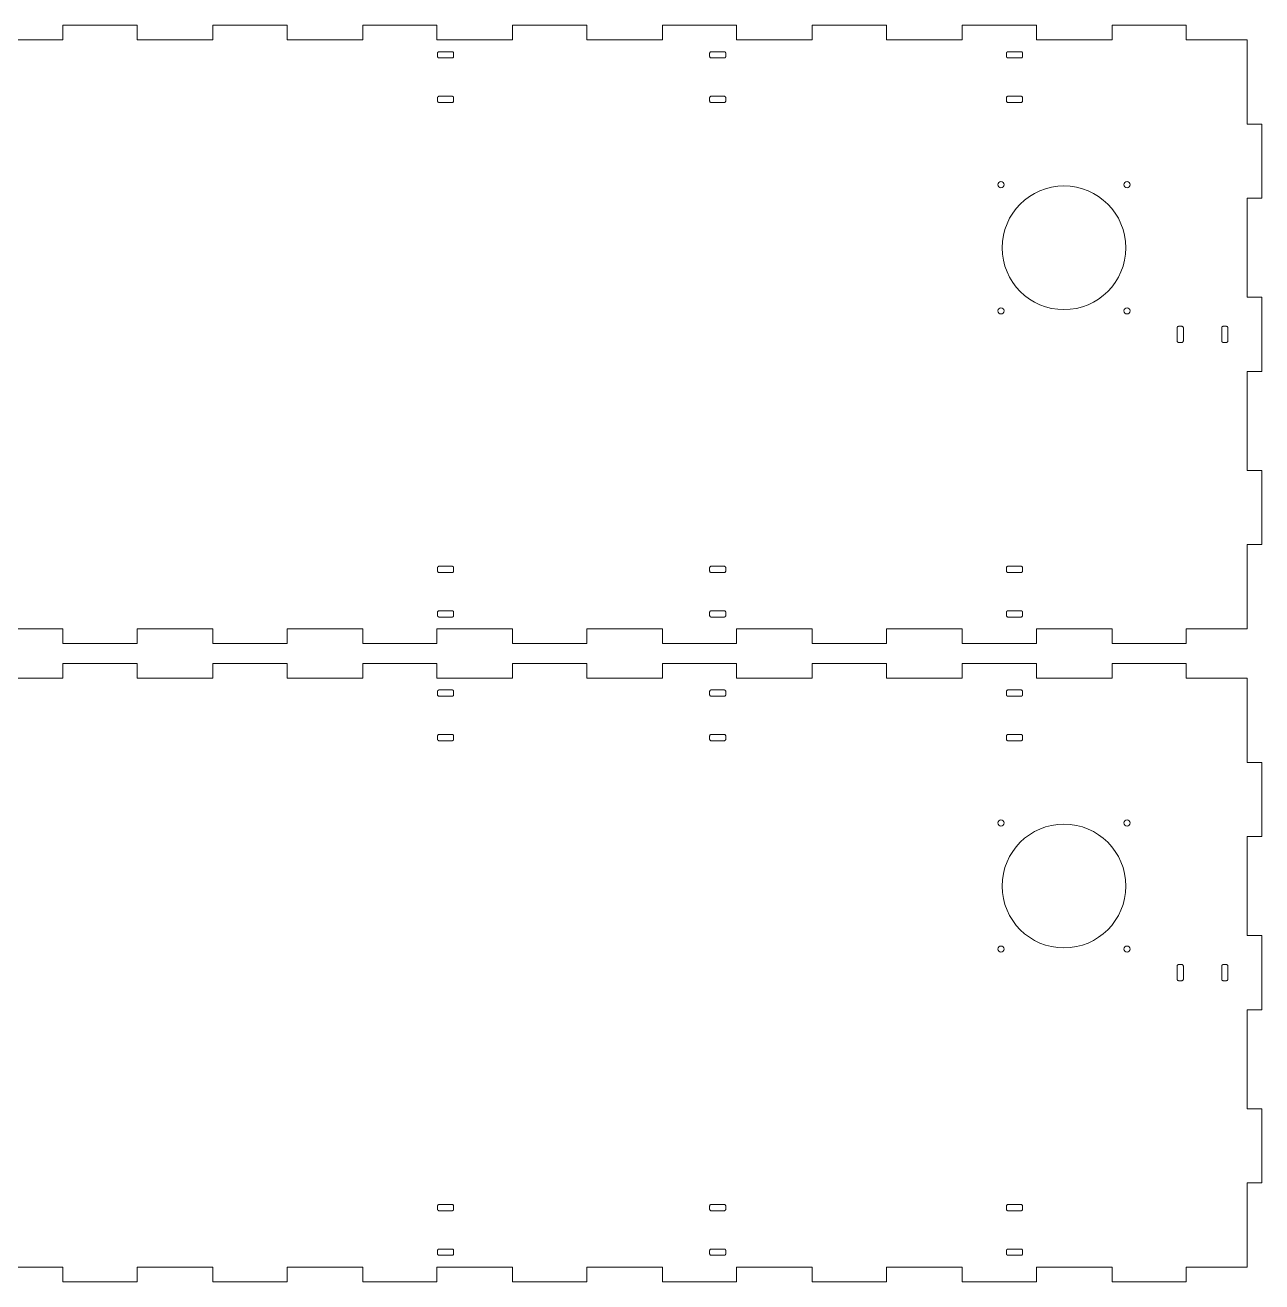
# Model space of a CAD drawing. Header units: millimetres. Extents: x 0 to 3016, y 0 to 1516.
# Drawn here: x 1508 to 2008, y 258 to 766 of the extents above; entities that cross this region are included whole.
import ezdxf

# ---------------------------------------------------------------- set-up
doc = ezdxf.new("R2010")
doc.units = ezdxf.units.MM
doc.layers.add('CORTE', color=1, linetype='Continuous', lineweight=0)

msp = doc.modelspace()

# ---------------------------------------------------------------- linework, layer by layer
at = {"layer": 'CORTE'}
for points in [[(1492.705882, 522), (1523.294118, 522), (1523.294118, 516), (1553.294118, 516), (1553.294118, 522), (1583.882353, 522), (1583.882353, 516), (1613.882353, 516), (1613.882353, 522), (1644.470588, 522), (1644.470588, 516), (1674.470588, 516), (1674.470588, 522), (1705.058824, 522), (1705.058824, 516), (1735.058824, 516), (1735.058824, 522), (1765.647059, 522), (1765.647059, 516), (1795.647059, 516), (1795.647059, 522), (1826.235294, 522), (1826.235294, 516), (1856.235294, 516), (1856.235294, 522), (1886.823529, 522), (1886.823529, 516), (1916.823529, 516), (1916.823529, 522), (1947.411765, 522), (1947.411765, 516), (1977.411765, 516), (1977.411765, 522), (2002, 522), (2002, 556), (2008, 556), (2008, 586), (2002, 586), (2002, 626), (2008, 626), (2008, 656), (2002, 656), (2002, 696), (2008, 696), (2008, 726), (2002, 726), (2002, 760), (1977.411765, 760), (1977.411765, 766), (1947.411765, 766), (1947.411765, 760), (1916.823529, 760), (1916.823529, 766), (1886.823529, 766), (1886.823529, 760), (1856.235294, 760), (1856.235294, 766), (1826.235294, 766), (1826.235294, 760), (1795.647059, 760), (1795.647059, 766), (1765.647059, 766), (1765.647059, 760), (1735.058824, 760), (1735.058824, 766), (1705.058824, 766), (1705.058824, 760), (1674.470588, 760), (1674.470588, 766), (1644.470588, 766), (1644.470588, 760), (1613.882353, 760), (1613.882353, 766), (1583.882353, 766), (1583.882353, 760), (1553.294118, 760), (1553.294118, 766), (1523.294118, 766), (1523.294118, 760), (1492.705882, 760)], [(1492.705882, 264), (1523.294118, 264), (1523.294118, 258), (1553.294118, 258), (1553.294118, 264), (1583.882353, 264), (1583.882353, 258), (1613.882353, 258), (1613.882353, 264), (1644.470588, 264), (1644.470588, 258), (1674.470588, 258), (1674.470588, 264), (1705.058824, 264), (1705.058824, 258), (1735.058824, 258), (1735.058824, 264), (1765.647059, 264), (1765.647059, 258), (1795.647059, 258), (1795.647059, 264), (1826.235294, 264), (1826.235294, 258), (1856.235294, 258), (1856.235294, 264), (1886.823529, 264), (1886.823529, 258), (1916.823529, 258), (1916.823529, 264), (1947.411765, 264), (1947.411765, 258), (1977.411765, 258), (1977.411765, 264), (2002, 264), (2002, 298), (2008, 298), (2008, 328), (2002, 328), (2002, 368), (2008, 368), (2008, 398), (2002, 398), (2002, 438), (2008, 438), (2008, 468), (2002, 468), (2002, 502), (1977.411765, 502), (1977.411765, 508), (1947.411765, 508), (1947.411765, 502), (1916.823529, 502), (1916.823529, 508), (1886.823529, 508), (1886.823529, 502), (1856.235294, 502), (1856.235294, 508), (1826.235294, 508), (1826.235294, 502), (1795.647059, 502), (1795.647059, 508), (1765.647059, 508), (1765.647059, 502), (1735.058824, 502), (1735.058824, 508), (1705.058824, 508), (1705.058824, 502), (1674.470588, 502), (1674.470588, 508), (1644.470588, 508), (1644.470588, 502), (1613.882353, 502), (1613.882353, 508), (1583.882353, 508), (1583.882353, 502), (1553.294118, 502), (1553.294118, 508), (1523.294118, 508), (1523.294118, 502), (1492.705882, 502)]]:
    msp.add_lwpolyline(points, dxfattribs=at)
for points in [[(1681.25, 754.65), (1681.246227, 754.717179), (1681.234957, 754.783513), (1681.21633, 754.848167), (1681.190581, 754.91033), (1681.158035, 754.969219), (1681.119099, 755.024094), (1681.074264, 755.074264), (1681.024094, 755.119099), (1680.969219, 755.158035), (1680.91033, 755.190581), (1680.848167, 755.21633), (1680.783513, 755.234957), (1680.717179, 755.246227), (1680.65, 755.25), (1675.35, 755.25), (1675.282821, 755.246227), (1675.216487, 755.234957), (1675.151833, 755.21633), (1675.08967, 755.190581), (1675.030781, 755.158035), (1674.975906, 755.119099), (1674.925736, 755.074264), (1674.880901, 755.024094), (1674.841965, 754.969219), (1674.809419, 754.91033), (1674.78367, 754.848167), (1674.765043, 754.783513), (1674.753773, 754.717179), (1674.75, 754.65), (1674.75, 753.35), (1674.753773, 753.282821), (1674.765043, 753.216487), (1674.78367, 753.151833), (1674.809419, 753.08967), (1674.841965, 753.030781), (1674.880901, 752.975906), (1674.925736, 752.925736), (1674.975906, 752.880901), (1675.030781, 752.841965), (1675.08967, 752.809419), (1675.151833, 752.78367), (1675.216487, 752.765043), (1675.282821, 752.753773), (1675.35, 752.75), (1680.65, 752.75), (1680.717179, 752.753773), (1680.783513, 752.765043), (1680.848167, 752.78367), (1680.91033, 752.809419), (1680.969219, 752.841965), (1681.024094, 752.880901), (1681.074264, 752.925736), (1681.119099, 752.975906), (1681.158035, 753.030781), (1681.190581, 753.08967), (1681.21633, 753.151833), (1681.234957, 753.216487), (1681.246227, 753.282821), (1681.25, 753.35)], [(1791.25, 754.65), (1791.246227, 754.717179), (1791.234957, 754.783513), (1791.21633, 754.848167), (1791.190581, 754.91033), (1791.158035, 754.969219), (1791.119099, 755.024094), (1791.074264, 755.074264), (1791.024094, 755.119099), (1790.969219, 755.158035), (1790.91033, 755.190581), (1790.848167, 755.21633), (1790.783513, 755.234957), (1790.717179, 755.246227), (1790.65, 755.25), (1785.35, 755.25), (1785.282821, 755.246227), (1785.216487, 755.234957), (1785.151833, 755.21633), (1785.08967, 755.190581), (1785.030781, 755.158035), (1784.975906, 755.119099), (1784.925736, 755.074264), (1784.880901, 755.024094), (1784.841965, 754.969219), (1784.809419, 754.91033), (1784.78367, 754.848167), (1784.765043, 754.783513), (1784.753773, 754.717179), (1784.75, 754.65), (1784.75, 753.35), (1784.753773, 753.282821), (1784.765043, 753.216487), (1784.78367, 753.151833), (1784.809419, 753.08967), (1784.841965, 753.030781), (1784.880901, 752.975906), (1784.925736, 752.925736), (1784.975906, 752.880901), (1785.030781, 752.841965), (1785.08967, 752.809419), (1785.151833, 752.78367), (1785.216487, 752.765043), (1785.282821, 752.753773), (1785.35, 752.75), (1790.65, 752.75), (1790.717179, 752.753773), (1790.783513, 752.765043), (1790.848167, 752.78367), (1790.91033, 752.809419), (1790.969219, 752.841965), (1791.024094, 752.880901), (1791.074264, 752.925736), (1791.119099, 752.975906), (1791.158035, 753.030781), (1791.190581, 753.08967), (1791.21633, 753.151833), (1791.234957, 753.216487), (1791.246227, 753.282821), (1791.25, 753.35)], [(1911.25, 754.65), (1911.246227, 754.717179), (1911.234957, 754.783513), (1911.21633, 754.848167), (1911.190581, 754.91033), (1911.158035, 754.969219), (1911.119099, 755.024094), (1911.074264, 755.074264), (1911.024094, 755.119099), (1910.969219, 755.158035), (1910.91033, 755.190581), (1910.848167, 755.21633), (1910.783513, 755.234957), (1910.717179, 755.246227), (1910.65, 755.25), (1905.35, 755.25), (1905.282821, 755.246227), (1905.216487, 755.234957), (1905.151833, 755.21633), (1905.08967, 755.190581), (1905.030781, 755.158035), (1904.975906, 755.119099), (1904.925736, 755.074264), (1904.880901, 755.024094), (1904.841965, 754.969219), (1904.809419, 754.91033), (1904.78367, 754.848167), (1904.765043, 754.783513), (1904.753773, 754.717179), (1904.75, 754.65), (1904.75, 753.35), (1904.753773, 753.282821), (1904.765043, 753.216487), (1904.78367, 753.151833), (1904.809419, 753.08967), (1904.841965, 753.030781), (1904.880901, 752.975906), (1904.925736, 752.925736), (1904.975906, 752.880901), (1905.030781, 752.841965), (1905.08967, 752.809419), (1905.151833, 752.78367), (1905.216487, 752.765043), (1905.282821, 752.753773), (1905.35, 752.75), (1910.65, 752.75), (1910.717179, 752.753773), (1910.783513, 752.765043), (1910.848167, 752.78367), (1910.91033, 752.809419), (1910.969219, 752.841965), (1911.024094, 752.880901), (1911.074264, 752.925736), (1911.119099, 752.975906), (1911.158035, 753.030781), (1911.190581, 753.08967), (1911.21633, 753.151833), (1911.234957, 753.216487), (1911.246227, 753.282821), (1911.25, 753.35)], [(1681.25, 736.65), (1681.246227, 736.717179), (1681.234957, 736.783513), (1681.21633, 736.848167), (1681.190581, 736.91033), (1681.158035, 736.969219), (1681.119099, 737.024094), (1681.074264, 737.074264), (1681.024094, 737.119099), (1680.969219, 737.158035), (1680.91033, 737.190581), (1680.848167, 737.21633), (1680.783513, 737.234957), (1680.717179, 737.246227), (1680.65, 737.25), (1675.35, 737.25), (1675.282821, 737.246227), (1675.216487, 737.234957), (1675.151833, 737.21633), (1675.08967, 737.190581), (1675.030781, 737.158035), (1674.975906, 737.119099), (1674.925736, 737.074264), (1674.880901, 737.024094), (1674.841965, 736.969219), (1674.809419, 736.91033), (1674.78367, 736.848167), (1674.765043, 736.783513), (1674.753773, 736.717179), (1674.75, 736.65), (1674.75, 735.35), (1674.753773, 735.282821), (1674.765043, 735.216487), (1674.78367, 735.151833), (1674.809419, 735.08967), (1674.841965, 735.030781), (1674.880901, 734.975906), (1674.925736, 734.925736), (1674.975906, 734.880901), (1675.030781, 734.841965), (1675.08967, 734.809419), (1675.151833, 734.78367), (1675.216487, 734.765043), (1675.282821, 734.753773), (1675.35, 734.75), (1680.65, 734.75), (1680.717179, 734.753773), (1680.783513, 734.765043), (1680.848167, 734.78367), (1680.91033, 734.809419), (1680.969219, 734.841965), (1681.024094, 734.880901), (1681.074264, 734.925736), (1681.119099, 734.975906), (1681.158035, 735.030781), (1681.190581, 735.08967), (1681.21633, 735.151833), (1681.234957, 735.216487), (1681.246227, 735.282821), (1681.25, 735.35)], [(1791.25, 736.65), (1791.246227, 736.717179), (1791.234957, 736.783513), (1791.21633, 736.848167), (1791.190581, 736.91033), (1791.158035, 736.969219), (1791.119099, 737.024094), (1791.074264, 737.074264), (1791.024094, 737.119099), (1790.969219, 737.158035), (1790.91033, 737.190581), (1790.848167, 737.21633), (1790.783513, 737.234957), (1790.717179, 737.246227), (1790.65, 737.25), (1785.35, 737.25), (1785.282821, 737.246227), (1785.216487, 737.234957), (1785.151833, 737.21633), (1785.08967, 737.190581), (1785.030781, 737.158035), (1784.975906, 737.119099), (1784.925736, 737.074264), (1784.880901, 737.024094), (1784.841965, 736.969219), (1784.809419, 736.91033), (1784.78367, 736.848167), (1784.765043, 736.783513), (1784.753773, 736.717179), (1784.75, 736.65), (1784.75, 735.35), (1784.753773, 735.282821), (1784.765043, 735.216487), (1784.78367, 735.151833), (1784.809419, 735.08967), (1784.841965, 735.030781), (1784.880901, 734.975906), (1784.925736, 734.925736), (1784.975906, 734.880901), (1785.030781, 734.841965), (1785.08967, 734.809419), (1785.151833, 734.78367), (1785.216487, 734.765043), (1785.282821, 734.753773), (1785.35, 734.75), (1790.65, 734.75), (1790.717179, 734.753773), (1790.783513, 734.765043), (1790.848167, 734.78367), (1790.91033, 734.809419), (1790.969219, 734.841965), (1791.024094, 734.880901), (1791.074264, 734.925736), (1791.119099, 734.975906), (1791.158035, 735.030781), (1791.190581, 735.08967), (1791.21633, 735.151833), (1791.234957, 735.216487), (1791.246227, 735.282821), (1791.25, 735.35)], [(1911.25, 736.65), (1911.246227, 736.717179), (1911.234957, 736.783513), (1911.21633, 736.848167), (1911.190581, 736.91033), (1911.158035, 736.969219), (1911.119099, 737.024094), (1911.074264, 737.074264), (1911.024094, 737.119099), (1910.969219, 737.158035), (1910.91033, 737.190581), (1910.848167, 737.21633), (1910.783513, 737.234957), (1910.717179, 737.246227), (1910.65, 737.25), (1905.35, 737.25), (1905.282821, 737.246227), (1905.216487, 737.234957), (1905.151833, 737.21633), (1905.08967, 737.190581), (1905.030781, 737.158035), (1904.975906, 737.119099), (1904.925736, 737.074264), (1904.880901, 737.024094), (1904.841965, 736.969219), (1904.809419, 736.91033), (1904.78367, 736.848167), (1904.765043, 736.783513), (1904.753773, 736.717179), (1904.75, 736.65), (1904.75, 735.35), (1904.753773, 735.282821), (1904.765043, 735.216487), (1904.78367, 735.151833), (1904.809419, 735.08967), (1904.841965, 735.030781), (1904.880901, 734.975906), (1904.925736, 734.925736), (1904.975906, 734.880901), (1905.030781, 734.841965), (1905.08967, 734.809419), (1905.151833, 734.78367), (1905.216487, 734.765043), (1905.282821, 734.753773), (1905.35, 734.75), (1910.65, 734.75), (1910.717179, 734.753773), (1910.783513, 734.765043), (1910.848167, 734.78367), (1910.91033, 734.809419), (1910.969219, 734.841965), (1911.024094, 734.880901), (1911.074264, 734.925736), (1911.119099, 734.975906), (1911.158035, 735.030781), (1911.190581, 735.08967), (1911.21633, 735.151833), (1911.234957, 735.216487), (1911.246227, 735.282821), (1911.25, 735.35)], [(1976.25, 643.65), (1976.246227, 643.717179), (1976.234957, 643.783513), (1976.21633, 643.848167), (1976.190581, 643.91033), (1976.158035, 643.969219), (1976.119099, 644.024094), (1976.074264, 644.074264), (1976.024094, 644.119099), (1975.969219, 644.158035), (1975.91033, 644.190581), (1975.848167, 644.21633), (1975.783513, 644.234957), (1975.717179, 644.246227), (1975.65, 644.25), (1974.35, 644.25), (1974.282821, 644.246227), (1974.216487, 644.234957), (1974.151833, 644.21633), (1974.08967, 644.190581), (1974.030781, 644.158035), (1973.975906, 644.119099), (1973.925736, 644.074264), (1973.880901, 644.024094), (1973.841965, 643.969219), (1973.809419, 643.91033), (1973.78367, 643.848167), (1973.765043, 643.783513), (1973.753773, 643.717179), (1973.75, 643.65), (1973.75, 638.35), (1973.753773, 638.282821), (1973.765043, 638.216487), (1973.78367, 638.151833), (1973.809419, 638.08967), (1973.841965, 638.030781), (1973.880901, 637.975906), (1973.925736, 637.925736), (1973.975906, 637.880901), (1974.030781, 637.841965), (1974.08967, 637.809419), (1974.151833, 637.78367), (1974.216487, 637.765043), (1974.282821, 637.753773), (1974.35, 637.75), (1975.65, 637.75), (1975.717179, 637.753773), (1975.783513, 637.765043), (1975.848167, 637.78367), (1975.91033, 637.809419), (1975.969219, 637.841965), (1976.024094, 637.880901), (1976.074264, 637.925736), (1976.119099, 637.975906), (1976.158035, 638.030781), (1976.190581, 638.08967), (1976.21633, 638.151833), (1976.234957, 638.216487), (1976.246227, 638.282821), (1976.25, 638.35)], [(1994.25, 643.65), (1994.246227, 643.717179), (1994.234957, 643.783513), (1994.21633, 643.848167), (1994.190581, 643.91033), (1994.158035, 643.969219), (1994.119099, 644.024094), (1994.074264, 644.074264), (1994.024094, 644.119099), (1993.969219, 644.158035), (1993.91033, 644.190581), (1993.848167, 644.21633), (1993.783513, 644.234957), (1993.717179, 644.246227), (1993.65, 644.25), (1992.35, 644.25), (1992.282821, 644.246227), (1992.216487, 644.234957), (1992.151833, 644.21633), (1992.08967, 644.190581), (1992.030781, 644.158035), (1991.975906, 644.119099), (1991.925736, 644.074264), (1991.880901, 644.024094), (1991.841965, 643.969219), (1991.809419, 643.91033), (1991.78367, 643.848167), (1991.765043, 643.783513), (1991.753773, 643.717179), (1991.75, 643.65), (1991.75, 638.35), (1991.753773, 638.282821), (1991.765043, 638.216487), (1991.78367, 638.151833), (1991.809419, 638.08967), (1991.841965, 638.030781), (1991.880901, 637.975906), (1991.925736, 637.925736), (1991.975906, 637.880901), (1992.030781, 637.841965), (1992.08967, 637.809419), (1992.151833, 637.78367), (1992.216487, 637.765043), (1992.282821, 637.753773), (1992.35, 637.75), (1993.65, 637.75), (1993.717179, 637.753773), (1993.783513, 637.765043), (1993.848167, 637.78367), (1993.91033, 637.809419), (1993.969219, 637.841965), (1994.024094, 637.880901), (1994.074264, 637.925736), (1994.119099, 637.975906), (1994.158035, 638.030781), (1994.190581, 638.08967), (1994.21633, 638.151833), (1994.234957, 638.216487), (1994.246227, 638.282821), (1994.25, 638.35)], [(1681.25, 546.65), (1681.246227, 546.717179), (1681.234957, 546.783513), (1681.21633, 546.848167), (1681.190581, 546.91033), (1681.158035, 546.969219), (1681.119099, 547.024094), (1681.074264, 547.074264), (1681.024094, 547.119099), (1680.969219, 547.158035), (1680.91033, 547.190581), (1680.848167, 547.21633), (1680.783513, 547.234957), (1680.717179, 547.246227), (1680.65, 547.25), (1675.35, 547.25), (1675.282821, 547.246227), (1675.216487, 547.234957), (1675.151833, 547.21633), (1675.08967, 547.190581), (1675.030781, 547.158035), (1674.975906, 547.119099), (1674.925736, 547.074264), (1674.880901, 547.024094), (1674.841965, 546.969219), (1674.809419, 546.91033), (1674.78367, 546.848167), (1674.765043, 546.783513), (1674.753773, 546.717179), (1674.75, 546.65), (1674.75, 545.35), (1674.753773, 545.282821), (1674.765043, 545.216487), (1674.78367, 545.151833), (1674.809419, 545.08967), (1674.841965, 545.030781), (1674.880901, 544.975906), (1674.925736, 544.925736), (1674.975906, 544.880901), (1675.030781, 544.841965), (1675.08967, 544.809419), (1675.151833, 544.78367), (1675.216487, 544.765043), (1675.282821, 544.753773), (1675.35, 544.75), (1680.65, 544.75), (1680.717179, 544.753773), (1680.783513, 544.765043), (1680.848167, 544.78367), (1680.91033, 544.809419), (1680.969219, 544.841965), (1681.024094, 544.880901), (1681.074264, 544.925736), (1681.119099, 544.975906), (1681.158035, 545.030781), (1681.190581, 545.08967), (1681.21633, 545.151833), (1681.234957, 545.216487), (1681.246227, 545.282821), (1681.25, 545.35)], [(1791.25, 546.65), (1791.246227, 546.717179), (1791.234957, 546.783513), (1791.21633, 546.848167), (1791.190581, 546.91033), (1791.158035, 546.969219), (1791.119099, 547.024094), (1791.074264, 547.074264), (1791.024094, 547.119099), (1790.969219, 547.158035), (1790.91033, 547.190581), (1790.848167, 547.21633), (1790.783513, 547.234957), (1790.717179, 547.246227), (1790.65, 547.25), (1785.35, 547.25), (1785.282821, 547.246227), (1785.216487, 547.234957), (1785.151833, 547.21633), (1785.08967, 547.190581), (1785.030781, 547.158035), (1784.975906, 547.119099), (1784.925736, 547.074264), (1784.880901, 547.024094), (1784.841965, 546.969219), (1784.809419, 546.91033), (1784.78367, 546.848167), (1784.765043, 546.783513), (1784.753773, 546.717179), (1784.75, 546.65), (1784.75, 545.35), (1784.753773, 545.282821), (1784.765043, 545.216487), (1784.78367, 545.151833), (1784.809419, 545.08967), (1784.841965, 545.030781), (1784.880901, 544.975906), (1784.925736, 544.925736), (1784.975906, 544.880901), (1785.030781, 544.841965), (1785.08967, 544.809419), (1785.151833, 544.78367), (1785.216487, 544.765043), (1785.282821, 544.753773), (1785.35, 544.75), (1790.65, 544.75), (1790.717179, 544.753773), (1790.783513, 544.765043), (1790.848167, 544.78367), (1790.91033, 544.809419), (1790.969219, 544.841965), (1791.024094, 544.880901), (1791.074264, 544.925736), (1791.119099, 544.975906), (1791.158035, 545.030781), (1791.190581, 545.08967), (1791.21633, 545.151833), (1791.234957, 545.216487), (1791.246227, 545.282821), (1791.25, 545.35)], [(1911.25, 546.65), (1911.246227, 546.717179), (1911.234957, 546.783513), (1911.21633, 546.848167), (1911.190581, 546.91033), (1911.158035, 546.969219), (1911.119099, 547.024094), (1911.074264, 547.074264), (1911.024094, 547.119099), (1910.969219, 547.158035), (1910.91033, 547.190581), (1910.848167, 547.21633), (1910.783513, 547.234957), (1910.717179, 547.246227), (1910.65, 547.25), (1905.35, 547.25), (1905.282821, 547.246227), (1905.216487, 547.234957), (1905.151833, 547.21633), (1905.08967, 547.190581), (1905.030781, 547.158035), (1904.975906, 547.119099), (1904.925736, 547.074264), (1904.880901, 547.024094), (1904.841965, 546.969219), (1904.809419, 546.91033), (1904.78367, 546.848167), (1904.765043, 546.783513), (1904.753773, 546.717179), (1904.75, 546.65), (1904.75, 545.35), (1904.753773, 545.282821), (1904.765043, 545.216487), (1904.78367, 545.151833), (1904.809419, 545.08967), (1904.841965, 545.030781), (1904.880901, 544.975906), (1904.925736, 544.925736), (1904.975906, 544.880901), (1905.030781, 544.841965), (1905.08967, 544.809419), (1905.151833, 544.78367), (1905.216487, 544.765043), (1905.282821, 544.753773), (1905.35, 544.75), (1910.65, 544.75), (1910.717179, 544.753773), (1910.783513, 544.765043), (1910.848167, 544.78367), (1910.91033, 544.809419), (1910.969219, 544.841965), (1911.024094, 544.880901), (1911.074264, 544.925736), (1911.119099, 544.975906), (1911.158035, 545.030781), (1911.190581, 545.08967), (1911.21633, 545.151833), (1911.234957, 545.216487), (1911.246227, 545.282821), (1911.25, 545.35)], [(1681.25, 528.65), (1681.246227, 528.717179), (1681.234957, 528.783513), (1681.21633, 528.848167), (1681.190581, 528.91033), (1681.158035, 528.969219), (1681.119099, 529.024094), (1681.074264, 529.074264), (1681.024094, 529.119099), (1680.969219, 529.158035), (1680.91033, 529.190581), (1680.848167, 529.21633), (1680.783513, 529.234957), (1680.717179, 529.246227), (1680.65, 529.25), (1675.35, 529.25), (1675.282821, 529.246227), (1675.216487, 529.234957), (1675.151833, 529.21633), (1675.08967, 529.190581), (1675.030781, 529.158035), (1674.975906, 529.119099), (1674.925736, 529.074264), (1674.880901, 529.024094), (1674.841965, 528.969219), (1674.809419, 528.91033), (1674.78367, 528.848167), (1674.765043, 528.783513), (1674.753773, 528.717179), (1674.75, 528.65), (1674.75, 527.35), (1674.753773, 527.282821), (1674.765043, 527.216487), (1674.78367, 527.151833), (1674.809419, 527.08967), (1674.841965, 527.030781), (1674.880901, 526.975906), (1674.925736, 526.925736), (1674.975906, 526.880901), (1675.030781, 526.841965), (1675.08967, 526.809419), (1675.151833, 526.78367), (1675.216487, 526.765043), (1675.282821, 526.753773), (1675.35, 526.75), (1680.65, 526.75), (1680.717179, 526.753773), (1680.783513, 526.765043), (1680.848167, 526.78367), (1680.91033, 526.809419), (1680.969219, 526.841965), (1681.024094, 526.880901), (1681.074264, 526.925736), (1681.119099, 526.975906), (1681.158035, 527.030781), (1681.190581, 527.08967), (1681.21633, 527.151833), (1681.234957, 527.216487), (1681.246227, 527.282821), (1681.25, 527.35)], [(1791.25, 528.65), (1791.246227, 528.717179), (1791.234957, 528.783513), (1791.21633, 528.848167), (1791.190581, 528.91033), (1791.158035, 528.969219), (1791.119099, 529.024094), (1791.074264, 529.074264), (1791.024094, 529.119099), (1790.969219, 529.158035), (1790.91033, 529.190581), (1790.848167, 529.21633), (1790.783513, 529.234957), (1790.717179, 529.246227), (1790.65, 529.25), (1785.35, 529.25), (1785.282821, 529.246227), (1785.216487, 529.234957), (1785.151833, 529.21633), (1785.08967, 529.190581), (1785.030781, 529.158035), (1784.975906, 529.119099), (1784.925736, 529.074264), (1784.880901, 529.024094), (1784.841965, 528.969219), (1784.809419, 528.91033), (1784.78367, 528.848167), (1784.765043, 528.783513), (1784.753773, 528.717179), (1784.75, 528.65), (1784.75, 527.35), (1784.753773, 527.282821), (1784.765043, 527.216487), (1784.78367, 527.151833), (1784.809419, 527.08967), (1784.841965, 527.030781), (1784.880901, 526.975906), (1784.925736, 526.925736), (1784.975906, 526.880901), (1785.030781, 526.841965), (1785.08967, 526.809419), (1785.151833, 526.78367), (1785.216487, 526.765043), (1785.282821, 526.753773), (1785.35, 526.75), (1790.65, 526.75), (1790.717179, 526.753773), (1790.783513, 526.765043), (1790.848167, 526.78367), (1790.91033, 526.809419), (1790.969219, 526.841965), (1791.024094, 526.880901), (1791.074264, 526.925736), (1791.119099, 526.975906), (1791.158035, 527.030781), (1791.190581, 527.08967), (1791.21633, 527.151833), (1791.234957, 527.216487), (1791.246227, 527.282821), (1791.25, 527.35)], [(1911.25, 528.65), (1911.246227, 528.717179), (1911.234957, 528.783513), (1911.21633, 528.848167), (1911.190581, 528.91033), (1911.158035, 528.969219), (1911.119099, 529.024094), (1911.074264, 529.074264), (1911.024094, 529.119099), (1910.969219, 529.158035), (1910.91033, 529.190581), (1910.848167, 529.21633), (1910.783513, 529.234957), (1910.717179, 529.246227), (1910.65, 529.25), (1905.35, 529.25), (1905.282821, 529.246227), (1905.216487, 529.234957), (1905.151833, 529.21633), (1905.08967, 529.190581), (1905.030781, 529.158035), (1904.975906, 529.119099), (1904.925736, 529.074264), (1904.880901, 529.024094), (1904.841965, 528.969219), (1904.809419, 528.91033), (1904.78367, 528.848167), (1904.765043, 528.783513), (1904.753773, 528.717179), (1904.75, 528.65), (1904.75, 527.35), (1904.753773, 527.282821), (1904.765043, 527.216487), (1904.78367, 527.151833), (1904.809419, 527.08967), (1904.841965, 527.030781), (1904.880901, 526.975906), (1904.925736, 526.925736), (1904.975906, 526.880901), (1905.030781, 526.841965), (1905.08967, 526.809419), (1905.151833, 526.78367), (1905.216487, 526.765043), (1905.282821, 526.753773), (1905.35, 526.75), (1910.65, 526.75), (1910.717179, 526.753773), (1910.783513, 526.765043), (1910.848167, 526.78367), (1910.91033, 526.809419), (1910.969219, 526.841965), (1911.024094, 526.880901), (1911.074264, 526.925736), (1911.119099, 526.975906), (1911.158035, 527.030781), (1911.190581, 527.08967), (1911.21633, 527.151833), (1911.234957, 527.216487), (1911.246227, 527.282821), (1911.25, 527.35)], [(1681.25, 496.65), (1681.246227, 496.717179), (1681.234957, 496.783513), (1681.21633, 496.848167), (1681.190581, 496.91033), (1681.158035, 496.969219), (1681.119099, 497.024094), (1681.074264, 497.074264), (1681.024094, 497.119099), (1680.969219, 497.158035), (1680.91033, 497.190581), (1680.848167, 497.21633), (1680.783513, 497.234957), (1680.717179, 497.246227), (1680.65, 497.25), (1675.35, 497.25), (1675.282821, 497.246227), (1675.216487, 497.234957), (1675.151833, 497.21633), (1675.08967, 497.190581), (1675.030781, 497.158035), (1674.975906, 497.119099), (1674.925736, 497.074264), (1674.880901, 497.024094), (1674.841965, 496.969219), (1674.809419, 496.91033), (1674.78367, 496.848167), (1674.765043, 496.783513), (1674.753773, 496.717179), (1674.75, 496.65), (1674.75, 495.35), (1674.753773, 495.282821), (1674.765043, 495.216487), (1674.78367, 495.151833), (1674.809419, 495.08967), (1674.841965, 495.030781), (1674.880901, 494.975906), (1674.925736, 494.925736), (1674.975906, 494.880901), (1675.030781, 494.841965), (1675.08967, 494.809419), (1675.151833, 494.78367), (1675.216487, 494.765043), (1675.282821, 494.753773), (1675.35, 494.75), (1680.65, 494.75), (1680.717179, 494.753773), (1680.783513, 494.765043), (1680.848167, 494.78367), (1680.91033, 494.809419), (1680.969219, 494.841965), (1681.024094, 494.880901), (1681.074264, 494.925736), (1681.119099, 494.975906), (1681.158035, 495.030781), (1681.190581, 495.08967), (1681.21633, 495.151833), (1681.234957, 495.216487), (1681.246227, 495.282821), (1681.25, 495.35)], [(1791.25, 496.65), (1791.246227, 496.717179), (1791.234957, 496.783513), (1791.21633, 496.848167), (1791.190581, 496.91033), (1791.158035, 496.969219), (1791.119099, 497.024094), (1791.074264, 497.074264), (1791.024094, 497.119099), (1790.969219, 497.158035), (1790.91033, 497.190581), (1790.848167, 497.21633), (1790.783513, 497.234957), (1790.717179, 497.246227), (1790.65, 497.25), (1785.35, 497.25), (1785.282821, 497.246227), (1785.216487, 497.234957), (1785.151833, 497.21633), (1785.08967, 497.190581), (1785.030781, 497.158035), (1784.975906, 497.119099), (1784.925736, 497.074264), (1784.880901, 497.024094), (1784.841965, 496.969219), (1784.809419, 496.91033), (1784.78367, 496.848167), (1784.765043, 496.783513), (1784.753773, 496.717179), (1784.75, 496.65), (1784.75, 495.35), (1784.753773, 495.282821), (1784.765043, 495.216487), (1784.78367, 495.151833), (1784.809419, 495.08967), (1784.841965, 495.030781), (1784.880901, 494.975906), (1784.925736, 494.925736), (1784.975906, 494.880901), (1785.030781, 494.841965), (1785.08967, 494.809419), (1785.151833, 494.78367), (1785.216487, 494.765043), (1785.282821, 494.753773), (1785.35, 494.75), (1790.65, 494.75), (1790.717179, 494.753773), (1790.783513, 494.765043), (1790.848167, 494.78367), (1790.91033, 494.809419), (1790.969219, 494.841965), (1791.024094, 494.880901), (1791.074264, 494.925736), (1791.119099, 494.975906), (1791.158035, 495.030781), (1791.190581, 495.08967), (1791.21633, 495.151833), (1791.234957, 495.216487), (1791.246227, 495.282821), (1791.25, 495.35)], [(1911.25, 496.65), (1911.246227, 496.717179), (1911.234957, 496.783513), (1911.21633, 496.848167), (1911.190581, 496.91033), (1911.158035, 496.969219), (1911.119099, 497.024094), (1911.074264, 497.074264), (1911.024094, 497.119099), (1910.969219, 497.158035), (1910.91033, 497.190581), (1910.848167, 497.21633), (1910.783513, 497.234957), (1910.717179, 497.246227), (1910.65, 497.25), (1905.35, 497.25), (1905.282821, 497.246227), (1905.216487, 497.234957), (1905.151833, 497.21633), (1905.08967, 497.190581), (1905.030781, 497.158035), (1904.975906, 497.119099), (1904.925736, 497.074264), (1904.880901, 497.024094), (1904.841965, 496.969219), (1904.809419, 496.91033), (1904.78367, 496.848167), (1904.765043, 496.783513), (1904.753773, 496.717179), (1904.75, 496.65), (1904.75, 495.35), (1904.753773, 495.282821), (1904.765043, 495.216487), (1904.78367, 495.151833), (1904.809419, 495.08967), (1904.841965, 495.030781), (1904.880901, 494.975906), (1904.925736, 494.925736), (1904.975906, 494.880901), (1905.030781, 494.841965), (1905.08967, 494.809419), (1905.151833, 494.78367), (1905.216487, 494.765043), (1905.282821, 494.753773), (1905.35, 494.75), (1910.65, 494.75), (1910.717179, 494.753773), (1910.783513, 494.765043), (1910.848167, 494.78367), (1910.91033, 494.809419), (1910.969219, 494.841965), (1911.024094, 494.880901), (1911.074264, 494.925736), (1911.119099, 494.975906), (1911.158035, 495.030781), (1911.190581, 495.08967), (1911.21633, 495.151833), (1911.234957, 495.216487), (1911.246227, 495.282821), (1911.25, 495.35)], [(1681.25, 478.65), (1681.246227, 478.717179), (1681.234957, 478.783513), (1681.21633, 478.848167), (1681.190581, 478.91033), (1681.158035, 478.969219), (1681.119099, 479.024094), (1681.074264, 479.074264), (1681.024094, 479.119099), (1680.969219, 479.158035), (1680.91033, 479.190581), (1680.848167, 479.21633), (1680.783513, 479.234957), (1680.717179, 479.246227), (1680.65, 479.25), (1675.35, 479.25), (1675.282821, 479.246227), (1675.216487, 479.234957), (1675.151833, 479.21633), (1675.08967, 479.190581), (1675.030781, 479.158035), (1674.975906, 479.119099), (1674.925736, 479.074264), (1674.880901, 479.024094), (1674.841965, 478.969219), (1674.809419, 478.91033), (1674.78367, 478.848167), (1674.765043, 478.783513), (1674.753773, 478.717179), (1674.75, 478.65), (1674.75, 477.35), (1674.753773, 477.282821), (1674.765043, 477.216487), (1674.78367, 477.151833), (1674.809419, 477.08967), (1674.841965, 477.030781), (1674.880901, 476.975906), (1674.925736, 476.925736), (1674.975906, 476.880901), (1675.030781, 476.841965), (1675.08967, 476.809419), (1675.151833, 476.78367), (1675.216487, 476.765043), (1675.282821, 476.753773), (1675.35, 476.75), (1680.65, 476.75), (1680.717179, 476.753773), (1680.783513, 476.765043), (1680.848167, 476.78367), (1680.91033, 476.809419), (1680.969219, 476.841965), (1681.024094, 476.880901), (1681.074264, 476.925736), (1681.119099, 476.975906), (1681.158035, 477.030781), (1681.190581, 477.08967), (1681.21633, 477.151833), (1681.234957, 477.216487), (1681.246227, 477.282821), (1681.25, 477.35)], [(1791.25, 478.65), (1791.246227, 478.717179), (1791.234957, 478.783513), (1791.21633, 478.848167), (1791.190581, 478.91033), (1791.158035, 478.969219), (1791.119099, 479.024094), (1791.074264, 479.074264), (1791.024094, 479.119099), (1790.969219, 479.158035), (1790.91033, 479.190581), (1790.848167, 479.21633), (1790.783513, 479.234957), (1790.717179, 479.246227), (1790.65, 479.25), (1785.35, 479.25), (1785.282821, 479.246227), (1785.216487, 479.234957), (1785.151833, 479.21633), (1785.08967, 479.190581), (1785.030781, 479.158035), (1784.975906, 479.119099), (1784.925736, 479.074264), (1784.880901, 479.024094), (1784.841965, 478.969219), (1784.809419, 478.91033), (1784.78367, 478.848167), (1784.765043, 478.783513), (1784.753773, 478.717179), (1784.75, 478.65), (1784.75, 477.35), (1784.753773, 477.282821), (1784.765043, 477.216487), (1784.78367, 477.151833), (1784.809419, 477.08967), (1784.841965, 477.030781), (1784.880901, 476.975906), (1784.925736, 476.925736), (1784.975906, 476.880901), (1785.030781, 476.841965), (1785.08967, 476.809419), (1785.151833, 476.78367), (1785.216487, 476.765043), (1785.282821, 476.753773), (1785.35, 476.75), (1790.65, 476.75), (1790.717179, 476.753773), (1790.783513, 476.765043), (1790.848167, 476.78367), (1790.91033, 476.809419), (1790.969219, 476.841965), (1791.024094, 476.880901), (1791.074264, 476.925736), (1791.119099, 476.975906), (1791.158035, 477.030781), (1791.190581, 477.08967), (1791.21633, 477.151833), (1791.234957, 477.216487), (1791.246227, 477.282821), (1791.25, 477.35)], [(1911.25, 478.65), (1911.246227, 478.717179), (1911.234957, 478.783513), (1911.21633, 478.848167), (1911.190581, 478.91033), (1911.158035, 478.969219), (1911.119099, 479.024094), (1911.074264, 479.074264), (1911.024094, 479.119099), (1910.969219, 479.158035), (1910.91033, 479.190581), (1910.848167, 479.21633), (1910.783513, 479.234957), (1910.717179, 479.246227), (1910.65, 479.25), (1905.35, 479.25), (1905.282821, 479.246227), (1905.216487, 479.234957), (1905.151833, 479.21633), (1905.08967, 479.190581), (1905.030781, 479.158035), (1904.975906, 479.119099), (1904.925736, 479.074264), (1904.880901, 479.024094), (1904.841965, 478.969219), (1904.809419, 478.91033), (1904.78367, 478.848167), (1904.765043, 478.783513), (1904.753773, 478.717179), (1904.75, 478.65), (1904.75, 477.35), (1904.753773, 477.282821), (1904.765043, 477.216487), (1904.78367, 477.151833), (1904.809419, 477.08967), (1904.841965, 477.030781), (1904.880901, 476.975906), (1904.925736, 476.925736), (1904.975906, 476.880901), (1905.030781, 476.841965), (1905.08967, 476.809419), (1905.151833, 476.78367), (1905.216487, 476.765043), (1905.282821, 476.753773), (1905.35, 476.75), (1910.65, 476.75), (1910.717179, 476.753773), (1910.783513, 476.765043), (1910.848167, 476.78367), (1910.91033, 476.809419), (1910.969219, 476.841965), (1911.024094, 476.880901), (1911.074264, 476.925736), (1911.119099, 476.975906), (1911.158035, 477.030781), (1911.190581, 477.08967), (1911.21633, 477.151833), (1911.234957, 477.216487), (1911.246227, 477.282821), (1911.25, 477.35)], [(1976.25, 385.65), (1976.246227, 385.717179), (1976.234957, 385.783513), (1976.21633, 385.848167), (1976.190581, 385.91033), (1976.158035, 385.969219), (1976.119099, 386.024094), (1976.074264, 386.074264), (1976.024094, 386.119099), (1975.969219, 386.158035), (1975.91033, 386.190581), (1975.848167, 386.21633), (1975.783513, 386.234957), (1975.717179, 386.246227), (1975.65, 386.25), (1974.35, 386.25), (1974.282821, 386.246227), (1974.216487, 386.234957), (1974.151833, 386.21633), (1974.08967, 386.190581), (1974.030781, 386.158035), (1973.975906, 386.119099), (1973.925736, 386.074264), (1973.880901, 386.024094), (1973.841965, 385.969219), (1973.809419, 385.91033), (1973.78367, 385.848167), (1973.765043, 385.783513), (1973.753773, 385.717179), (1973.75, 385.65), (1973.75, 380.35), (1973.753773, 380.282821), (1973.765043, 380.216487), (1973.78367, 380.151833), (1973.809419, 380.08967), (1973.841965, 380.030781), (1973.880901, 379.975906), (1973.925736, 379.925736), (1973.975906, 379.880901), (1974.030781, 379.841965), (1974.08967, 379.809419), (1974.151833, 379.78367), (1974.216487, 379.765043), (1974.282821, 379.753773), (1974.35, 379.75), (1975.65, 379.75), (1975.717179, 379.753773), (1975.783513, 379.765043), (1975.848167, 379.78367), (1975.91033, 379.809419), (1975.969219, 379.841965), (1976.024094, 379.880901), (1976.074264, 379.925736), (1976.119099, 379.975906), (1976.158035, 380.030781), (1976.190581, 380.08967), (1976.21633, 380.151833), (1976.234957, 380.216487), (1976.246227, 380.282821), (1976.25, 380.35)], [(1994.25, 385.65), (1994.246227, 385.717179), (1994.234957, 385.783513), (1994.21633, 385.848167), (1994.190581, 385.91033), (1994.158035, 385.969219), (1994.119099, 386.024094), (1994.074264, 386.074264), (1994.024094, 386.119099), (1993.969219, 386.158035), (1993.91033, 386.190581), (1993.848167, 386.21633), (1993.783513, 386.234957), (1993.717179, 386.246227), (1993.65, 386.25), (1992.35, 386.25), (1992.282821, 386.246227), (1992.216487, 386.234957), (1992.151833, 386.21633), (1992.08967, 386.190581), (1992.030781, 386.158035), (1991.975906, 386.119099), (1991.925736, 386.074264), (1991.880901, 386.024094), (1991.841965, 385.969219), (1991.809419, 385.91033), (1991.78367, 385.848167), (1991.765043, 385.783513), (1991.753773, 385.717179), (1991.75, 385.65), (1991.75, 380.35), (1991.753773, 380.282821), (1991.765043, 380.216487), (1991.78367, 380.151833), (1991.809419, 380.08967), (1991.841965, 380.030781), (1991.880901, 379.975906), (1991.925736, 379.925736), (1991.975906, 379.880901), (1992.030781, 379.841965), (1992.08967, 379.809419), (1992.151833, 379.78367), (1992.216487, 379.765043), (1992.282821, 379.753773), (1992.35, 379.75), (1993.65, 379.75), (1993.717179, 379.753773), (1993.783513, 379.765043), (1993.848167, 379.78367), (1993.91033, 379.809419), (1993.969219, 379.841965), (1994.024094, 379.880901), (1994.074264, 379.925736), (1994.119099, 379.975906), (1994.158035, 380.030781), (1994.190581, 380.08967), (1994.21633, 380.151833), (1994.234957, 380.216487), (1994.246227, 380.282821), (1994.25, 380.35)], [(1681.25, 288.65), (1681.246227, 288.717179), (1681.234957, 288.783513), (1681.21633, 288.848167), (1681.190581, 288.91033), (1681.158035, 288.969219), (1681.119099, 289.024094), (1681.074264, 289.074264), (1681.024094, 289.119099), (1680.969219, 289.158035), (1680.91033, 289.190581), (1680.848167, 289.21633), (1680.783513, 289.234957), (1680.717179, 289.246227), (1680.65, 289.25), (1675.35, 289.25), (1675.282821, 289.246227), (1675.216487, 289.234957), (1675.151833, 289.21633), (1675.08967, 289.190581), (1675.030781, 289.158035), (1674.975906, 289.119099), (1674.925736, 289.074264), (1674.880901, 289.024094), (1674.841965, 288.969219), (1674.809419, 288.91033), (1674.78367, 288.848167), (1674.765043, 288.783513), (1674.753773, 288.717179), (1674.75, 288.65), (1674.75, 287.35), (1674.753773, 287.282821), (1674.765043, 287.216487), (1674.78367, 287.151833), (1674.809419, 287.08967), (1674.841965, 287.030781), (1674.880901, 286.975906), (1674.925736, 286.925736), (1674.975906, 286.880901), (1675.030781, 286.841965), (1675.08967, 286.809419), (1675.151833, 286.78367), (1675.216487, 286.765043), (1675.282821, 286.753773), (1675.35, 286.75), (1680.65, 286.75), (1680.717179, 286.753773), (1680.783513, 286.765043), (1680.848167, 286.78367), (1680.91033, 286.809419), (1680.969219, 286.841965), (1681.024094, 286.880901), (1681.074264, 286.925736), (1681.119099, 286.975906), (1681.158035, 287.030781), (1681.190581, 287.08967), (1681.21633, 287.151833), (1681.234957, 287.216487), (1681.246227, 287.282821), (1681.25, 287.35)], [(1791.25, 288.65), (1791.246227, 288.717179), (1791.234957, 288.783513), (1791.21633, 288.848167), (1791.190581, 288.91033), (1791.158035, 288.969219), (1791.119099, 289.024094), (1791.074264, 289.074264), (1791.024094, 289.119099), (1790.969219, 289.158035), (1790.91033, 289.190581), (1790.848167, 289.21633), (1790.783513, 289.234957), (1790.717179, 289.246227), (1790.65, 289.25), (1785.35, 289.25), (1785.282821, 289.246227), (1785.216487, 289.234957), (1785.151833, 289.21633), (1785.08967, 289.190581), (1785.030781, 289.158035), (1784.975906, 289.119099), (1784.925736, 289.074264), (1784.880901, 289.024094), (1784.841965, 288.969219), (1784.809419, 288.91033), (1784.78367, 288.848167), (1784.765043, 288.783513), (1784.753773, 288.717179), (1784.75, 288.65), (1784.75, 287.35), (1784.753773, 287.282821), (1784.765043, 287.216487), (1784.78367, 287.151833), (1784.809419, 287.08967), (1784.841965, 287.030781), (1784.880901, 286.975906), (1784.925736, 286.925736), (1784.975906, 286.880901), (1785.030781, 286.841965), (1785.08967, 286.809419), (1785.151833, 286.78367), (1785.216487, 286.765043), (1785.282821, 286.753773), (1785.35, 286.75), (1790.65, 286.75), (1790.717179, 286.753773), (1790.783513, 286.765043), (1790.848167, 286.78367), (1790.91033, 286.809419), (1790.969219, 286.841965), (1791.024094, 286.880901), (1791.074264, 286.925736), (1791.119099, 286.975906), (1791.158035, 287.030781), (1791.190581, 287.08967), (1791.21633, 287.151833), (1791.234957, 287.216487), (1791.246227, 287.282821), (1791.25, 287.35)], [(1911.25, 288.65), (1911.246227, 288.717179), (1911.234957, 288.783513), (1911.21633, 288.848167), (1911.190581, 288.91033), (1911.158035, 288.969219), (1911.119099, 289.024094), (1911.074264, 289.074264), (1911.024094, 289.119099), (1910.969219, 289.158035), (1910.91033, 289.190581), (1910.848167, 289.21633), (1910.783513, 289.234957), (1910.717179, 289.246227), (1910.65, 289.25), (1905.35, 289.25), (1905.282821, 289.246227), (1905.216487, 289.234957), (1905.151833, 289.21633), (1905.08967, 289.190581), (1905.030781, 289.158035), (1904.975906, 289.119099), (1904.925736, 289.074264), (1904.880901, 289.024094), (1904.841965, 288.969219), (1904.809419, 288.91033), (1904.78367, 288.848167), (1904.765043, 288.783513), (1904.753773, 288.717179), (1904.75, 288.65), (1904.75, 287.35), (1904.753773, 287.282821), (1904.765043, 287.216487), (1904.78367, 287.151833), (1904.809419, 287.08967), (1904.841965, 287.030781), (1904.880901, 286.975906), (1904.925736, 286.925736), (1904.975906, 286.880901), (1905.030781, 286.841965), (1905.08967, 286.809419), (1905.151833, 286.78367), (1905.216487, 286.765043), (1905.282821, 286.753773), (1905.35, 286.75), (1910.65, 286.75), (1910.717179, 286.753773), (1910.783513, 286.765043), (1910.848167, 286.78367), (1910.91033, 286.809419), (1910.969219, 286.841965), (1911.024094, 286.880901), (1911.074264, 286.925736), (1911.119099, 286.975906), (1911.158035, 287.030781), (1911.190581, 287.08967), (1911.21633, 287.151833), (1911.234957, 287.216487), (1911.246227, 287.282821), (1911.25, 287.35)], [(1681.25, 270.65), (1681.246227, 270.717179), (1681.234957, 270.783513), (1681.21633, 270.848167), (1681.190581, 270.91033), (1681.158035, 270.969219), (1681.119099, 271.024094), (1681.074264, 271.074264), (1681.024094, 271.119099), (1680.969219, 271.158035), (1680.91033, 271.190581), (1680.848167, 271.21633), (1680.783513, 271.234957), (1680.717179, 271.246227), (1680.65, 271.25), (1675.35, 271.25), (1675.282821, 271.246227), (1675.216487, 271.234957), (1675.151833, 271.21633), (1675.08967, 271.190581), (1675.030781, 271.158035), (1674.975906, 271.119099), (1674.925736, 271.074264), (1674.880901, 271.024094), (1674.841965, 270.969219), (1674.809419, 270.91033), (1674.78367, 270.848167), (1674.765043, 270.783513), (1674.753773, 270.717179), (1674.75, 270.65), (1674.75, 269.35), (1674.753773, 269.282821), (1674.765043, 269.216487), (1674.78367, 269.151833), (1674.809419, 269.08967), (1674.841965, 269.030781), (1674.880901, 268.975906), (1674.925736, 268.925736), (1674.975906, 268.880901), (1675.030781, 268.841965), (1675.08967, 268.809419), (1675.151833, 268.78367), (1675.216487, 268.765043), (1675.282821, 268.753773), (1675.35, 268.75), (1680.65, 268.75), (1680.717179, 268.753773), (1680.783513, 268.765043), (1680.848167, 268.78367), (1680.91033, 268.809419), (1680.969219, 268.841965), (1681.024094, 268.880901), (1681.074264, 268.925736), (1681.119099, 268.975906), (1681.158035, 269.030781), (1681.190581, 269.08967), (1681.21633, 269.151833), (1681.234957, 269.216487), (1681.246227, 269.282821), (1681.25, 269.35)], [(1791.25, 270.65), (1791.246227, 270.717179), (1791.234957, 270.783513), (1791.21633, 270.848167), (1791.190581, 270.91033), (1791.158035, 270.969219), (1791.119099, 271.024094), (1791.074264, 271.074264), (1791.024094, 271.119099), (1790.969219, 271.158035), (1790.91033, 271.190581), (1790.848167, 271.21633), (1790.783513, 271.234957), (1790.717179, 271.246227), (1790.65, 271.25), (1785.35, 271.25), (1785.282821, 271.246227), (1785.216487, 271.234957), (1785.151833, 271.21633), (1785.08967, 271.190581), (1785.030781, 271.158035), (1784.975906, 271.119099), (1784.925736, 271.074264), (1784.880901, 271.024094), (1784.841965, 270.969219), (1784.809419, 270.91033), (1784.78367, 270.848167), (1784.765043, 270.783513), (1784.753773, 270.717179), (1784.75, 270.65), (1784.75, 269.35), (1784.753773, 269.282821), (1784.765043, 269.216487), (1784.78367, 269.151833), (1784.809419, 269.08967), (1784.841965, 269.030781), (1784.880901, 268.975906), (1784.925736, 268.925736), (1784.975906, 268.880901), (1785.030781, 268.841965), (1785.08967, 268.809419), (1785.151833, 268.78367), (1785.216487, 268.765043), (1785.282821, 268.753773), (1785.35, 268.75), (1790.65, 268.75), (1790.717179, 268.753773), (1790.783513, 268.765043), (1790.848167, 268.78367), (1790.91033, 268.809419), (1790.969219, 268.841965), (1791.024094, 268.880901), (1791.074264, 268.925736), (1791.119099, 268.975906), (1791.158035, 269.030781), (1791.190581, 269.08967), (1791.21633, 269.151833), (1791.234957, 269.216487), (1791.246227, 269.282821), (1791.25, 269.35)], [(1911.25, 270.65), (1911.246227, 270.717179), (1911.234957, 270.783513), (1911.21633, 270.848167), (1911.190581, 270.91033), (1911.158035, 270.969219), (1911.119099, 271.024094), (1911.074264, 271.074264), (1911.024094, 271.119099), (1910.969219, 271.158035), (1910.91033, 271.190581), (1910.848167, 271.21633), (1910.783513, 271.234957), (1910.717179, 271.246227), (1910.65, 271.25), (1905.35, 271.25), (1905.282821, 271.246227), (1905.216487, 271.234957), (1905.151833, 271.21633), (1905.08967, 271.190581), (1905.030781, 271.158035), (1904.975906, 271.119099), (1904.925736, 271.074264), (1904.880901, 271.024094), (1904.841965, 270.969219), (1904.809419, 270.91033), (1904.78367, 270.848167), (1904.765043, 270.783513), (1904.753773, 270.717179), (1904.75, 270.65), (1904.75, 269.35), (1904.753773, 269.282821), (1904.765043, 269.216487), (1904.78367, 269.151833), (1904.809419, 269.08967), (1904.841965, 269.030781), (1904.880901, 268.975906), (1904.925736, 268.925736), (1904.975906, 268.880901), (1905.030781, 268.841965), (1905.08967, 268.809419), (1905.151833, 268.78367), (1905.216487, 268.765043), (1905.282821, 268.753773), (1905.35, 268.75), (1910.65, 268.75), (1910.717179, 268.753773), (1910.783513, 268.765043), (1910.848167, 268.78367), (1910.91033, 268.809419), (1910.969219, 268.841965), (1911.024094, 268.880901), (1911.074264, 268.925736), (1911.119099, 268.975906), (1911.158035, 269.030781), (1911.190581, 269.08967), (1911.21633, 269.151833), (1911.234957, 269.216487), (1911.246227, 269.282821), (1911.25, 269.35)]]:
    msp.add_lwpolyline(points, close=True, dxfattribs=at)
for centre, radius in [((1902.5, 701.5), 1.25), ((1953.5, 701.5), 1.25), ((1928, 676), 25), ((1902.5, 650.5), 1.25), ((1953.5, 650.5), 1.25), ((1902.5, 443.5), 1.25), ((1928, 418), 25), ((1953.5, 443.5), 1.25), ((1902.5, 392.5), 1.25), ((1953.5, 392.5), 1.25)]:
    msp.add_circle(centre, radius, dxfattribs=at)

doc.saveas('drawing.dxf')
